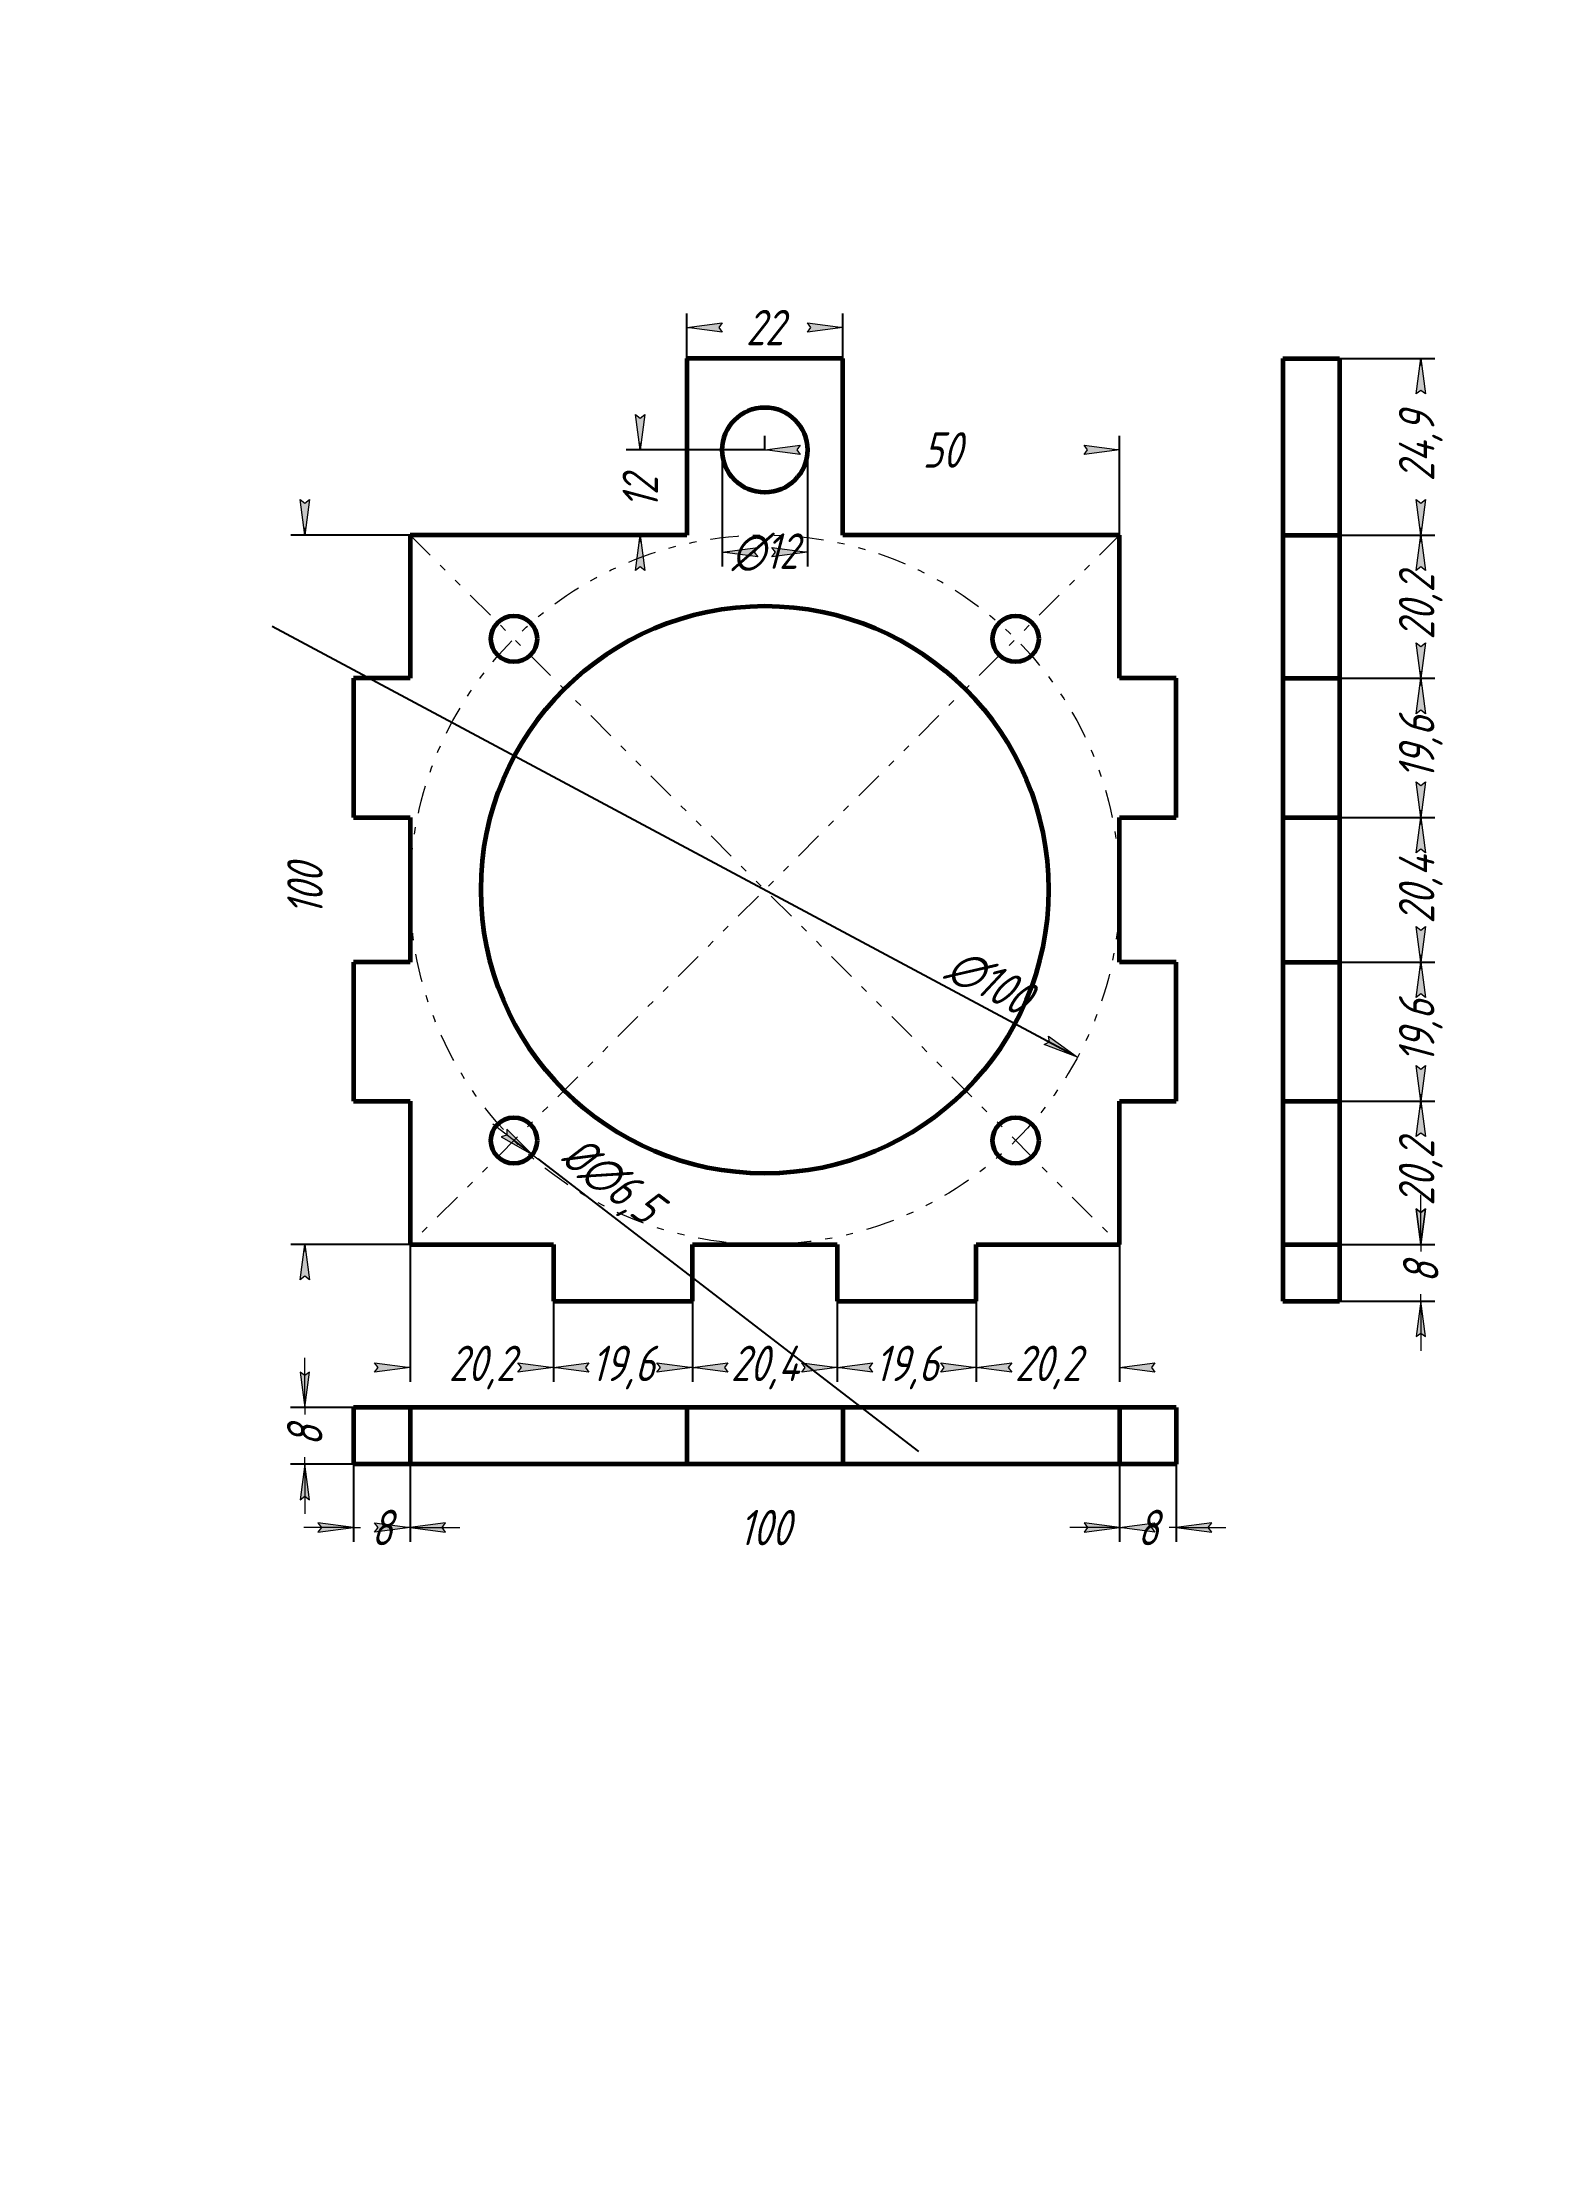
# Model space of a CAD drawing. Header units: millimetres. Extents: x 0 to 210, y 0 to 297.
import ezdxf

# ---------------------------------------------------------------- set-up
doc = ezdxf.new("R2010")
doc.units = ezdxf.units.MM
for name, pattern in [('K5LT_BASIC', [0]), ('K5LT_CHAIN_LINE_WITH_2_POINTS', [12, 4, -2, 1, -2, 1, -2]), ('K5LT_THIN', [0])]:
    doc.linetypes.add(name, pattern=pattern)
doc.layers.add('Системный слой', color=7, linetype='Continuous')
doc.styles.add('KDIMTEXTSTYLE', font='GOST_AU.SHX', dxfattribs={"width": 0.96, "oblique": 15, "height": 5})
doc.dimstyles.new('KDIMSTYLE (1.00)', dxfattribs={"dimtxt": 5, "dimasz": 1, "dimexe": 2, "dimexo": 0, "dimgap": 1, "dimtad": 1, "dimtxsty": 'KDIMTEXTSTYLE', "dimsah": 1, "dimcen": 0, "dimdle": 1, "dimadec": 0, "dimazin": 0, "dimtfac": 0.667, "dimtmove": 0, "dimatfit": 3, "dimfxl": 1, "dimtvp": 1, "dimtolj": 1, "dimtzin": 0, "dimarcsym": 0})

# ---------------------------------------------------------------- blocks, each defined once
blk = doc.blocks.new('KDIMARROW_01')
at = {"layer": 'Системный слой'}
blk.add_hatch(color=0, dxfattribs=at).paths.add_polyline_path([(0, 0), (-5, 0.66), (-4.5, 0), (-5, -0.66)])
at = {"layer": 'Системный слой', "color": 0, "linetype": 'K5LT_THIN', "lineweight": 18}
for p, q in [((-4.5, 0), (-5, 0.66)), ((-5, 0.66), (0, 0)), ((0, 0), (-5, -0.66)), ((-5, -0.66), (-4.5, 0)), ((0, 0), (-1, 0))]:
    blk.add_line(p, q, dxfattribs=at)
blk = doc.blocks.new('KDIMARROW_02')
at = {"layer": 'Системный слой'}
blk.add_hatch(color=0, dxfattribs=at).paths.add_polyline_path([(4.5, 0), (5, 0.66), (0, 0), (5, -0.66)])
at = {"layer": 'Системный слой', "color": 0, "linetype": 'K5LT_THIN', "lineweight": 18}
for p, q in [((0, 0), (-1, 0)), ((5, 0.66), (0, 0)), ((0, 0), (5, -0.66)), ((0, 0), (7, 0)), ((4.5, 0), (5, 0.66)), ((5, -0.66), (4.5, 0))]:
    blk.add_line(p, q, dxfattribs=at)

msp = doc.modelspace()

# ---------------------------------------------------------------- linework, layer by layer
at = {"layer": 'Системный слой', "color": 150, "linetype": 'K5LT_BASIC', "lineweight": 60, "true_color": 0x0080ff}
for p, q in [((90.873, 252.41), (90.873, 227.511)), ((112.873, 252.41), (90.873, 252.41)), ((112.873, 227.511), (112.873, 252.41)), ((174.873, 252.41), (174.873, 227.511)), ((174.873, 252.41), (182.873, 252.41)), ((182.873, 252.41), (182.873, 227.511)), ((90.873, 227.511), (51.873, 227.511)), ((51.873, 227.511), (51.873, 207.311)), ((151.873, 227.511), (112.873, 227.511)), ((151.873, 207.311), (151.873, 227.511)), ((174.873, 227.511), (174.873, 207.311)), ((174.873, 227.511), (182.873, 227.511)), ((182.873, 227.511), (182.873, 207.311)), ((43.873, 207.311), (43.873, 187.711)), ((51.873, 207.311), (43.873, 207.311)), ((159.873, 207.311), (151.873, 207.311)), ((159.873, 187.711), (159.873, 207.311)), ((174.873, 207.311), (174.873, 187.711)), ((174.873, 207.311), (182.873, 207.311)), ((182.873, 207.311), (182.873, 187.711)), ((43.873, 187.711), (51.873, 187.711)), ((51.873, 187.711), (51.873, 167.311)), ((151.873, 187.711), (159.873, 187.711)), ((151.873, 167.311), (151.873, 187.711)), ((174.873, 187.711), (182.873, 187.711)), ((174.873, 187.711), (174.873, 167.311)), ((182.873, 187.711), (182.873, 167.311)), ((51.873, 167.311), (43.873, 167.311)), ((43.873, 167.311), (43.873, 147.711)), ((159.873, 167.311), (151.873, 167.311)), ((159.873, 147.711), (159.873, 167.311)), ((174.873, 167.311), (174.873, 147.711)), ((174.873, 167.311), (182.873, 167.311)), ((182.873, 167.311), (182.873, 147.711)), ((43.873, 147.711), (51.873, 147.711)), ((51.873, 147.711), (51.873, 127.511)), ((151.873, 147.711), (159.873, 147.711)), ((151.873, 127.511), (151.873, 147.711)), ((174.873, 147.711), (174.873, 127.511)), ((174.873, 147.711), (182.873, 147.711)), ((182.873, 147.711), (182.873, 127.511)), ((51.873, 127.511), (72.073, 127.511)), ((72.073, 127.511), (72.073, 119.511)), ((91.673, 127.511), (112.073, 127.511)), ((91.673, 119.511), (91.673, 127.511)), ((112.073, 127.511), (112.073, 119.514)), ((131.673, 127.511), (151.873, 127.511)), ((131.673, 119.514), (131.673, 127.511)), ((174.873, 127.511), (174.873, 119.511)), ((174.873, 127.511), (182.873, 127.511)), ((182.873, 127.511), (182.873, 119.511)), ((72.073, 119.511), (91.673, 119.511)), ((112.073, 119.514), (131.673, 119.514)), ((174.873, 119.511), (182.873, 119.511)), ((43.873, 104.511), (43.873, 96.511)), ((51.873, 104.511), (43.873, 104.511)), ((51.873, 104.511), (51.873, 96.511)), ((90.873, 104.511), (51.873, 104.511)), ((112.873, 104.511), (90.873, 104.511)), ((90.873, 104.511), (90.873, 96.511)), ((151.873, 104.511), (112.873, 104.511)), ((112.873, 104.511), (112.873, 96.511)), ((159.873, 104.511), (151.873, 104.511)), ((151.873, 104.511), (151.873, 96.511)), ((159.873, 104.511), (159.873, 96.511)), ((51.873, 96.511), (43.873, 96.511)), ((90.873, 96.511), (51.873, 96.511)), ((112.873, 96.511), (90.873, 96.511)), ((151.873, 96.511), (112.873, 96.511)), ((159.873, 96.511), (151.873, 96.511))]:
    msp.add_line(p, q, dxfattribs=at)
at = {"layer": 'Системный слой', "color": 7, "linetype": 'K5LT_CHAIN_LINE_WITH_2_POINTS', "lineweight": 18}
for p, q in [((51.873, 227.511), (151.873, 127.511)), ((151.873, 227.511), (51.873, 127.511))]:
    msp.add_line(p, q, dxfattribs=at)
at = {"layer": 'Системный слой', "color": 150, "linetype": 'K5LT_BASIC', "lineweight": 60, "true_color": 0x0080ff}
for centre, radius in [((101.873, 239.511), 6), ((101.873, 177.511), 40), ((66.513, 212.871), 3.25), ((137.233, 212.871), 3.25), ((66.513, 142.151), 3.25), ((137.233, 142.151), 3.25)]:
    msp.add_circle(centre, radius, dxfattribs=at)
at = {"layer": 'Системный слой', "color": 7, "linetype": 'K5LT_CHAIN_LINE_WITH_2_POINTS', "lineweight": 18}
msp.add_circle((101.873, 177.511), 50.007, dxfattribs=at)

# ---------------------------------------------------------------- dimensions: what is measured, and where the dimension line sits
at = {"layer": 'Системный слой', "color": 7}
for base, p1, p2, location, override in [((112.873, 256.761), (90.873, 252.41), (112.873, 252.41), (101.873, 256.761), {"dimexo": 0, "dimpost": '\\H5.0;\\W0.965;\\Q15;<>', "dimblk1": 'KDIMARROW_01', "dimblk2": 'KDIMARROW_01', "dimse1": 0, "dimse2": 0, "dimclrt": 7, "dimtolj": 1}), ((151.873, 239.511), (101.873, 239.511), (151.873, 227.511), (126.873, 239.511), {"dimexo": 0, "dimpost": '\\H5.0;\\W0.965;\\Q15;<>', "dimblk1": 'KDIMARROW_01', "dimblk2": 'KDIMARROW_01', "dimse1": 0, "dimse2": 0, "dimclrt": 7, "dimtolj": 1}), ((107.873, 225.081), (95.873, 239.511), (107.873, 239.511), (101.873, 225.081), {"dimexo": 0, "dimpost": '\\H5.0;\\W0.965;\\Q15;∅<>', "dimblk1": 'KDIMARROW_01', "dimblk2": 'KDIMARROW_01', "dimse1": 0, "dimse2": 0, "dimclrt": 7, "dimtolj": 1}), ((51.873, 110.148), (72.073, 127.511), (51.873, 127.511), (61.973, 110.148), {"dimexo": 0, "dimpost": '\\H5.0;\\W0.965;\\Q15;<>', "dimblk1": 'KDIMARROW_01', "dimblk2": 'KDIMARROW_01', "dimse1": 0, "dimse2": 0, "dimclrt": 7, "dimtolj": 1}), ((91.673, 110.148), (112.073, 127.511), (91.673, 127.511), (101.873, 110.148), {"dimexo": 0, "dimpost": '\\H5.0;\\W0.965;\\Q15;<>', "dimblk1": 'KDIMARROW_01', "dimblk2": 'KDIMARROW_01', "dimse1": 0, "dimse2": 0, "dimclrt": 7, "dimtolj": 1}), ((131.673, 110.148), (151.873, 127.511), (131.673, 127.511), (141.773, 110.148), {"dimexo": 0, "dimpost": '\\H5.0;\\W0.965;\\Q15;<>', "dimblk1": 'KDIMARROW_01', "dimblk2": 'KDIMARROW_01', "dimse1": 0, "dimse2": 0, "dimclrt": 7, "dimtolj": 1}), ((72.073, 110.148), (91.673, 119.511), (72.073, 119.511), (81.873, 110.148), {"dimexo": 0, "dimpost": '\\H5.0;\\W0.965;\\Q15;<>', "dimblk1": 'KDIMARROW_01', "dimblk2": 'KDIMARROW_01', "dimse1": 0, "dimse2": 0, "dimclrt": 7, "dimtolj": 1}), ((112.073, 110.148), (131.673, 119.514), (112.073, 119.514), (121.873, 110.148), {"dimexo": 0, "dimpost": '\\H5.0;\\W0.965;\\Q15;<>', "dimblk1": 'KDIMARROW_01', "dimblk2": 'KDIMARROW_01', "dimse1": 0, "dimse2": 0, "dimclrt": 7, "dimtolj": 1}), ((51.873, 87.592), (43.873, 96.511), (51.873, 96.511), (47.873, 87.592), {"dimexo": 0, "dimpost": '\\H5.0;\\W0.965;\\Q15;<>', "dimblk1": 'KDIMARROW_02', "dimblk2": 'KDIMARROW_02', "dimse1": 0, "dimse2": 0, "dimclrt": 7, "dimtolj": 1}), ((51.873, 87.591), (151.873, 96.511), (51.873, 96.511), (101.873, 87.591), {"dimexo": 0, "dimpost": '\\H5.0;\\W0.965;\\Q15;<>', "dimblk1": 'KDIMARROW_01', "dimblk2": 'KDIMARROW_01', "dimse1": 0, "dimse2": 0, "dimclrt": 7, "dimtolj": 1}), ((159.873, 87.591), (151.873, 96.511), (159.873, 96.511), (155.873, 87.591), {"dimexo": 0, "dimpost": '\\H5.0;\\W0.965;\\Q15;<>', "dimblk1": 'KDIMARROW_02', "dimblk2": 'KDIMARROW_02', "dimse1": 0, "dimse2": 0, "dimclrt": 7, "dimtolj": 1})]:
    msp.add_linear_dim(base=base, p1=p1, p2=p2, location=location, dimstyle='KDIMSTYLE (1.00)', override=override, dxfattribs=at).render()
for base, p1, p2, location, override in [((194.339, 252.41), (182.873, 227.511), (182.873, 252.41), (194.339, 239.961), {"dimexo": 0, "dimpost": '\\H5.0;\\W0.965;\\Q15;<>', "dimblk1": 'KDIMARROW_01', "dimblk2": 'KDIMARROW_01', "dimse1": 0, "dimse2": 0, "dimclrt": 7, "dimtolj": 1}), ((84.32, 227.511), (101.873, 239.511), (90.873, 227.511), (84.32, 233.511), {"dimexo": 0, "dimpost": '\\H5.0;\\W0.965;\\Q15;<>', "dimblk1": 'KDIMARROW_01', "dimblk2": 'KDIMARROW_01', "dimse1": 0, "dimse2": 0, "dimclrt": 7, "dimtolj": 1}), ((37.048, 127.511), (51.873, 227.511), (51.873, 127.511), (37.048, 177.511), {"dimexo": 0, "dimpost": '\\H5.0;\\W0.965;\\Q15;<>', "dimblk1": 'KDIMARROW_01', "dimblk2": 'KDIMARROW_01', "dimse1": 0, "dimse2": 0, "dimclrt": 7, "dimtolj": 1}), ((194.339, 227.511), (182.873, 207.311), (182.873, 227.511), (194.339, 217.411), {"dimexo": 0, "dimpost": '\\H5.0;\\W0.965;\\Q15;<>', "dimblk1": 'KDIMARROW_01', "dimblk2": 'KDIMARROW_01', "dimse1": 0, "dimse2": 0, "dimclrt": 7, "dimtolj": 1}), ((194.339, 207.311), (182.873, 187.711), (182.873, 207.311), (194.339, 197.511), {"dimexo": 0, "dimpost": '\\H5.0;\\W0.965;\\Q15;<>', "dimblk1": 'KDIMARROW_01', "dimblk2": 'KDIMARROW_01', "dimse1": 0, "dimse2": 0, "dimclrt": 7, "dimtolj": 1}), ((194.339, 187.711), (182.873, 167.311), (182.873, 187.711), (194.339, 177.511), {"dimexo": 0, "dimpost": '\\H5.0;\\W0.965;\\Q15;<>', "dimblk1": 'KDIMARROW_01', "dimblk2": 'KDIMARROW_01', "dimse1": 0, "dimse2": 0, "dimclrt": 7, "dimtolj": 1}), ((194.339, 167.311), (182.873, 147.711), (182.873, 167.311), (194.339, 157.511), {"dimexo": 0, "dimpost": '\\H5.0;\\W0.965;\\Q15;<>', "dimblk1": 'KDIMARROW_01', "dimblk2": 'KDIMARROW_01', "dimse1": 0, "dimse2": 0, "dimclrt": 7, "dimtolj": 1}), ((194.339, 147.711), (182.873, 127.511), (182.873, 147.711), (194.339, 137.611), {"dimexo": 0, "dimpost": '\\H5.0;\\W0.965;\\Q15;<>', "dimblk1": 'KDIMARROW_01', "dimblk2": 'KDIMARROW_01', "dimse1": 0, "dimse2": 0, "dimclrt": 7, "dimtolj": 1}), ((194.339, 127.511), (182.873, 119.511), (182.873, 127.511), (194.339, 123.511), {"dimexo": 0, "dimpost": '\\H5.0;\\W0.965;\\Q15;<>', "dimblk1": 'KDIMARROW_02', "dimblk2": 'KDIMARROW_02', "dimse1": 0, "dimse2": 0, "dimclrt": 7, "dimtolj": 1}), ((37.022, 104.511), (43.873, 96.511), (43.873, 104.511), (37.022, 100.511), {"dimexo": 0, "dimpost": '\\H5.0;\\W0.965;\\Q15;<>', "dimblk1": 'KDIMARROW_02', "dimblk2": 'KDIMARROW_02', "dimse1": 0, "dimse2": 0, "dimclrt": 7, "dimtolj": 1})]:
    msp.add_linear_dim(base=base, p1=p1, p2=p2, angle=90, location=location, dimstyle='KDIMSTYLE (1.00)', override=override, dxfattribs=at).render()
msp.add_diameter_dim(center=(101.873, 177.511), radius=50.007, location=(131.873, 161.464), text='\\H5.0;\\W0.965;\\Q15;∅\\H5.0;\\W0.965;\\Q15;\\Q15;100', dimstyle='KDIMSTYLE (1.00)', override={"dimblk1": 'KDIMARROW_01', "dimblk2": 'KDIMARROW_01', "dimclrt": 7, "dimatfit": 2, "dimtolj": 1}, dxfattribs=at).render()
msp.add_diameter_dim(center=(66.513, 142.151), radius=3.25, location=(77.862, 133.42), dimstyle='KDIMSTYLE (1.00)', override={"dimpost": '\\H5.0;\\W0.965;\\Q15;∅<>', "dimblk1": 'KDIMARROW_02', "dimblk2": 'KDIMARROW_02', "dimclrt": 7, "dimatfit": 2, "dimtolj": 1}, dxfattribs=at).render()

doc.saveas('drawing.dxf')
